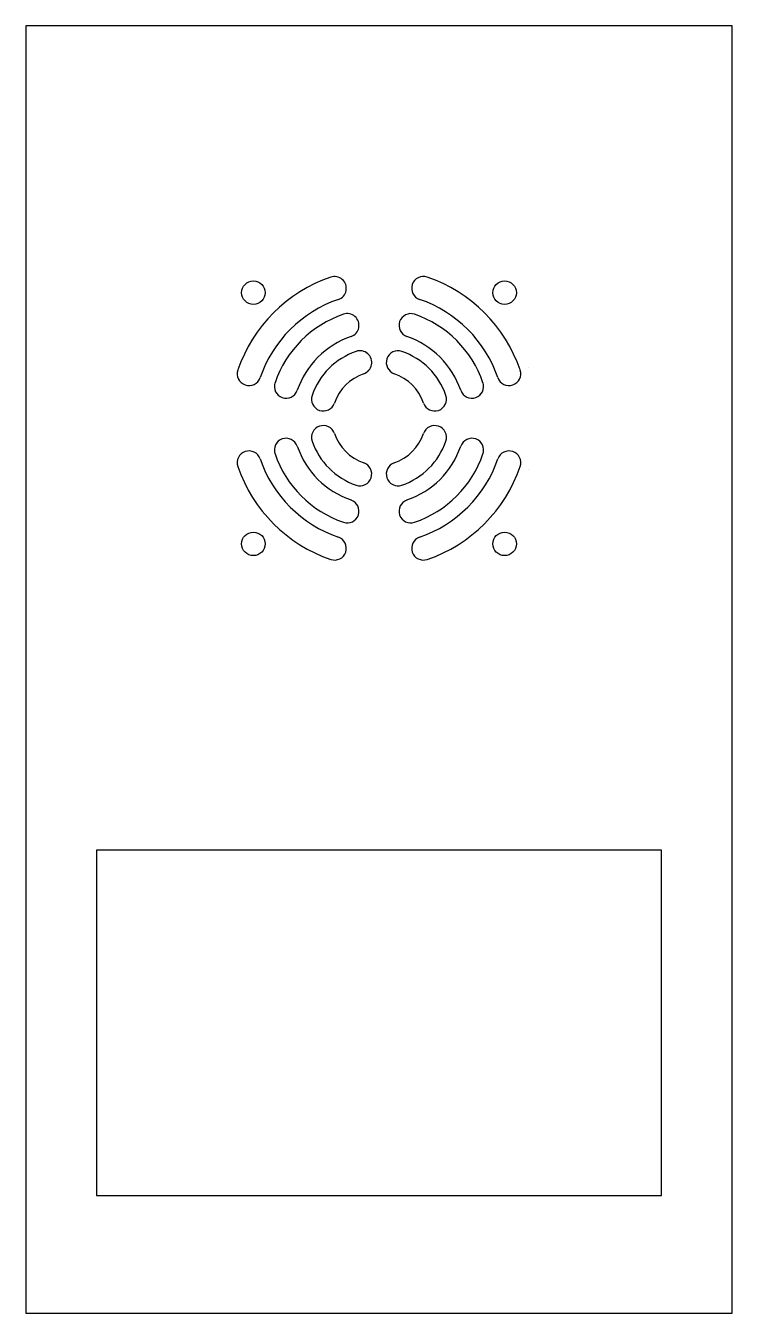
# Model space of a CAD drawing. Header units: millimetres. Extents: x 0 to 90, y 0 to 164.
import ezdxf

# ---------------------------------------------------------------- set-up
doc = ezdxf.new("R2010")
doc.units = ezdxf.units.MM

msp = doc.modelspace()

# ---------------------------------------------------------------- linework, layer by layer
for p, q in [((64, 120.5), (64, 120.5)), ((64, 107.5), (64, 107.5))]:
    msp.add_line(p, q)
for points in [[(0, 0), (90, 0), (90, 164), (0, 164)], [(9, 15), (81, 15), (81, 59), (9, 59)]]:
    msp.add_lwpolyline(points, close=True)
for centre in [(29, 130), (61, 130), (29, 98), (61, 98)]:
    msp.add_circle(centre, 1.5)
for centre, radius, start, end in [((45, 114), 19, 108.8861, 161.1139), ((39.34, 130.56), 1.5, 288.8861, 108.8861), ((50.66, 130.56), 1.5, 71.1139, 251.1139), ((45, 114), 19, 18.8861, 71.1139), ((45, 114), 16, 108.8861, 161.1139), ((45, 114), 16, 18.8861, 71.1139), ((45, 114), 14, 108.8861, 161.1139), ((40.95, 125.83), 1.5, 288.8861, 108.8861), ((49.05, 125.83), 1.5, 71.1139, 251.1139), ((45, 114), 14, 18.8861, 71.1139), ((45, 114), 11, 108.8861, 161.1139), ((45, 114), 11, 18.8861, 71.1139), ((45, 114), 9, 108.8861, 161.1139), ((42.57, 121.1), 1.5, 288.8861, 108.8861), ((47.43, 121.1), 1.5, 71.1139, 251.1139), ((45, 114), 9, 18.8861, 71.1139), ((28.44, 119.66), 1.5, 161.1139, 341.1139), ((61.56, 119.66), 1.5, 198.8861, 18.8861), ((33.17, 118.05), 1.5, 161.1139, 341.1139), ((45, 114), 6, 108.8861, 161.1139), ((45, 114), 6, 18.8861, 71.1139), ((56.83, 118.05), 1.5, 198.8861, 18.8861), ((37.9, 116.43), 1.5, 161.1139, 341.1139), ((52.1, 116.43), 1.5, 198.8861, 18.8861), ((37.9, 111.57), 1.5, 18.8861, 198.8861), ((45, 114), 6, 198.8861, 251.1139), ((45, 114), 6, 288.8861, 341.1139), ((52.1, 111.57), 1.5, 341.1139, 161.1139), ((33.17, 109.95), 1.5, 18.8861, 198.8861), ((45, 114), 11, 198.8861, 251.1139), ((45, 114), 9, 198.8861, 251.1139), ((45, 114), 9, 288.8861, 341.1139), ((45, 114), 11, 288.8861, 341.1139), ((56.83, 109.95), 1.5, 341.1139, 161.1139), ((28.44, 108.34), 1.5, 18.8861, 198.8861), ((45, 114), 16, 198.8861, 251.1139), ((45, 114), 14, 198.8861, 251.1139), ((42.57, 106.9), 1.5, 251.1139, 71.1139), ((47.43, 106.9), 1.5, 108.8861, 288.8861), ((45, 114), 14, 288.8861, 341.1139), ((45, 114), 16, 288.8861, 341.1139), ((61.56, 108.34), 1.5, 341.1139, 161.1139), ((45, 114), 19, 198.8861, 251.1139), ((45, 114), 19, 288.8861, 341.1139), ((40.95, 102.17), 1.5, 251.1139, 71.1139), ((49.05, 102.17), 1.5, 108.8861, 288.8861), ((39.34, 97.44), 1.5, 251.1139, 71.1139), ((50.66, 97.44), 1.5, 108.8861, 288.8861)]:
    msp.add_arc(centre, radius, start, end)

doc.saveas('drawing.dxf')
